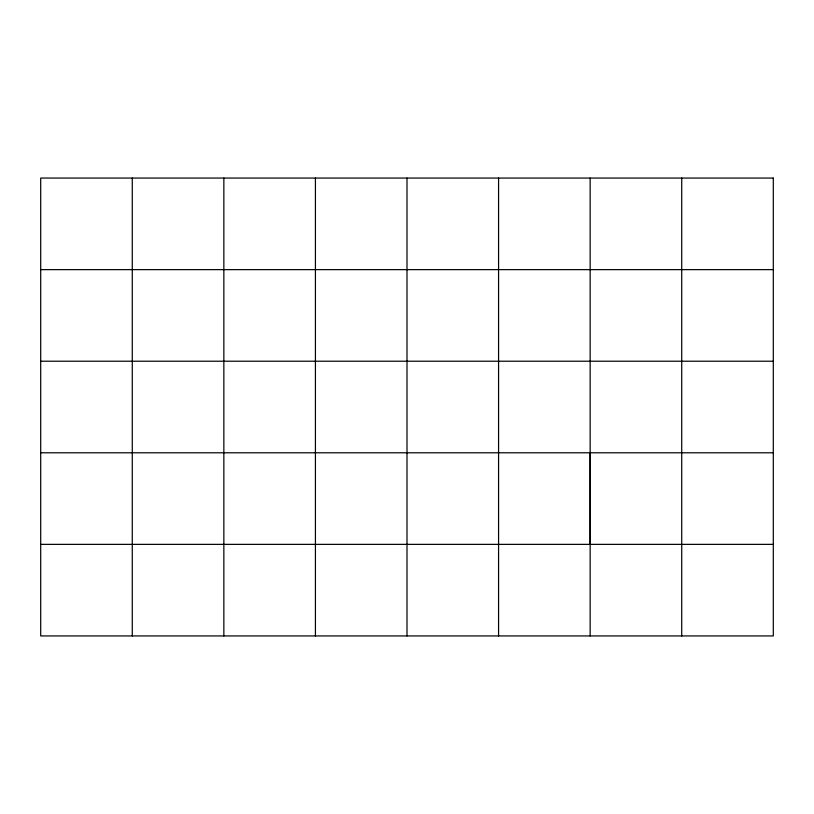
<?xml version="1.0" encoding="UTF-8"?>
<svg xmlns="http://www.w3.org/2000/svg" width="814" height="814" viewBox="0 0 814 814"><rect width="100%" height="100%" fill="white"/><g stroke="black" fill="none" stroke-linecap="round" stroke-linejoin="round"><path stroke-width="1.22" d="M590.15 544.363L590.15 452.788M40.7 269.638L773.3 269.638M40.7 361.213L773.3 361.213M40.7 452.788L773.3 452.788M40.7 544.363L773.3 544.363M681.725 178.062L681.725 635.938M590.15 178.062L590.15 635.938M498.575 178.062L498.575 635.938M407 178.062L407 635.938M315.425 178.062L315.425 635.938M223.85 178.062L223.85 635.938M132.275 178.062L132.275 635.938M773.3 178.062L40.7 178.062L40.7 635.938L773.3 635.938L773.3 178.062"/></g></svg>
